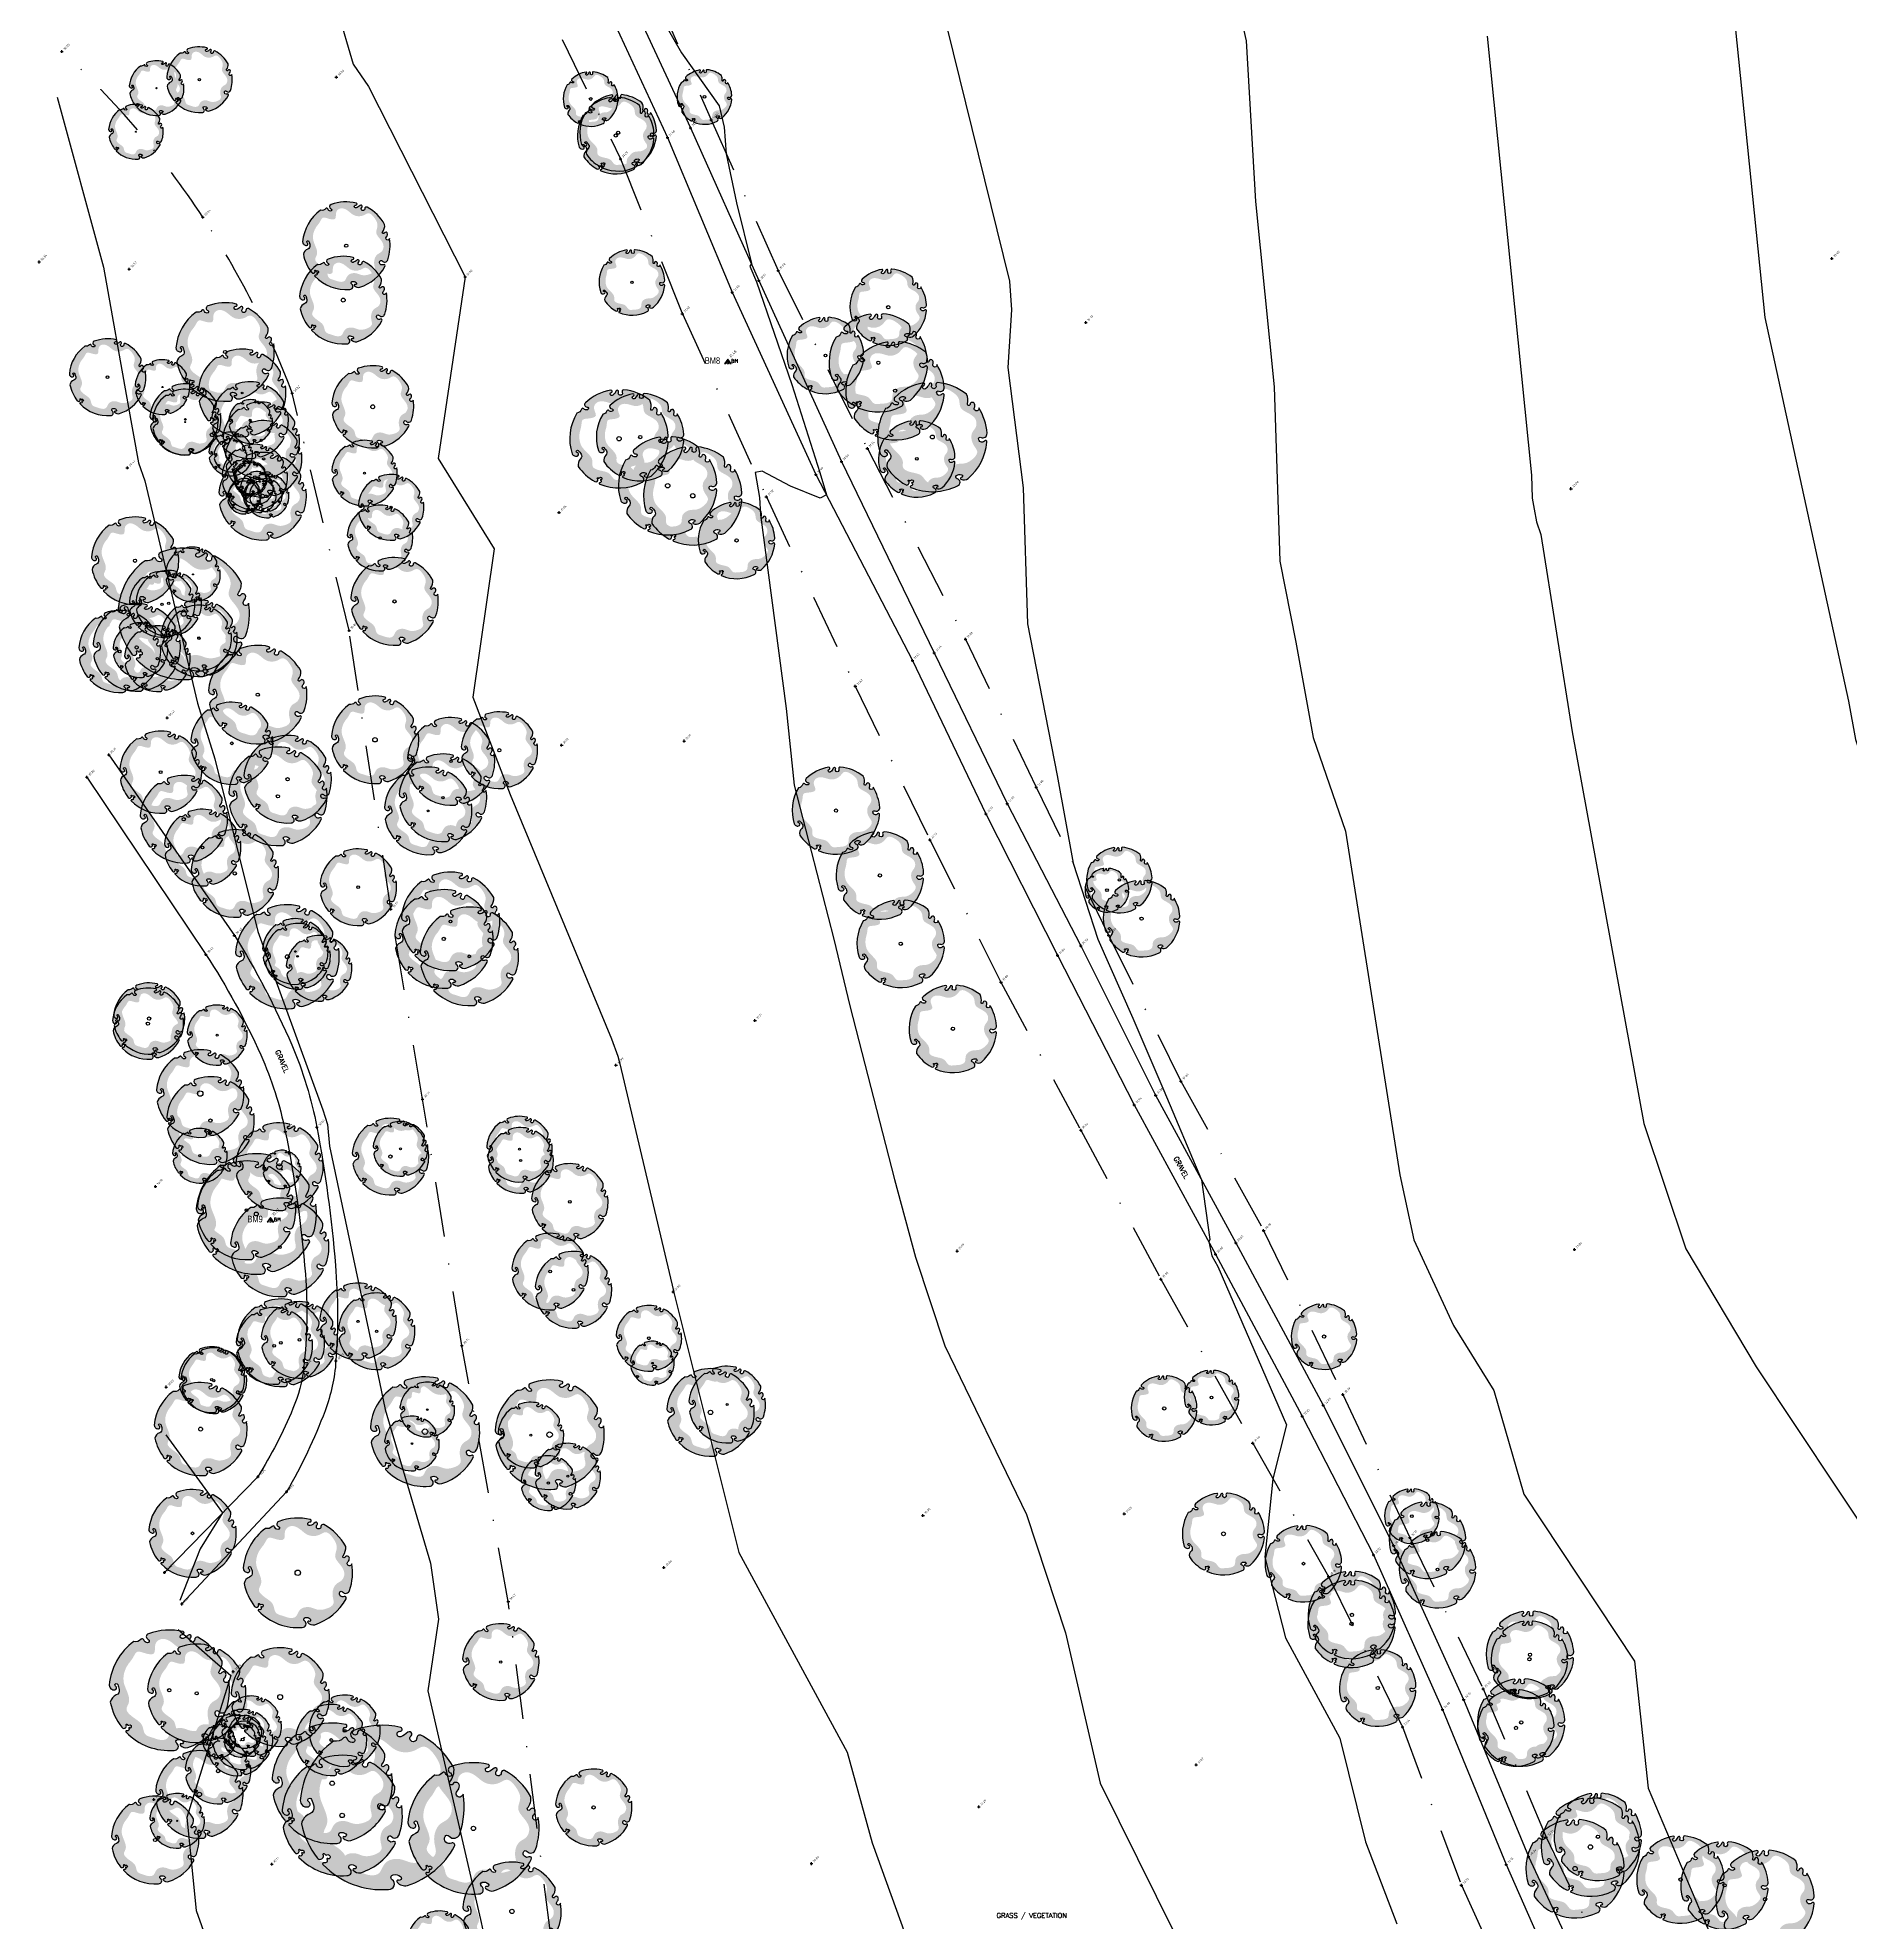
# Model space of a CAD drawing. Header units: metres. Extents: x 246075 to 247503, y 7418632 to 7419642.
# Drawn here: x 246499.4 to 246664.9, y 7419136.2 to 7419308.3 of the extents above; entities that cross this region are included whole.
import ezdxf
from ezdxf.enums import TextEntityAlignment as Align

# ---------------------------------------------------------------- set-up
doc = ezdxf.new("R2010")
doc.units = ezdxf.units.M
doc.linetypes.add('DASHDOT', pattern=[10, 5, -2.5, 0, -2.5])
for name, color, linetype in [('-TEXT', 7, 'Continuous'), ('017_NAIL-L', 8, 'Continuous'), ('104_EXISTING_SURFACE-L', 35, 'Continuous'), ('104_EXISTING_SURFACE-S', 35, 'Continuous'), ('201_SINGLE_TREE-H', 63, 'Continuous'), ('201_SINGLE_TREE-S', 96, 'Continuous'), ('203_GROUP_TREES', 116, 'DASHDOT'), ('203_GROUP_TREES-L', 116, 'DASHDOT'), ('203_GROUP_TREES-S', 116, 'DASHDOT'), ('405_EDGE_FORMATION', 33, 'Continuous'), ('405_EDGE_FORMATION-L', 33, 'Continuous'), ('405_EDGE_FORMATION-S', 33, 'Continuous'), ('EX-BENCHMARK', 7, 'Continuous'), ('EX-BENCHMARK_(SLS)', 8, 'Continuous'), ('Surface_Contours_Major', 4, 'Continuous'), ('Surface_Contours_Minor', 253, 'Continuous')]:
    doc.layers.add(name, color=color, linetype=linetype)
doc.styles.add('BOLD', font='ARIALN.TTF')
doc.styles.add('ISO2.5', font='isocp.shx', dxfattribs={"height": 2.5})
doc.styles.get("Standard").update_dxf_attribs({"font": 'SIMPLEX.shx'})

# ---------------------------------------------------------------- blocks, each defined once
blk = doc.blocks.new('BM')
at = {"color": 0, "linetype": 'Continuous', "lineweight": 13}
for p, q in [((0, 0), (-0.31, -0.44)), ((-0.19, -0.44), (0, 0)), ((0, 0), (-0.06, -0.44)), ((0, 0), (0.19, -0.44)), ((0.31, -0.44), (0, 0)), ((0, 0), (0.06, -0.44)), ((-0.31, -0.44), (-0.19, -0.44)), ((-0.06, -0.44), (0.06, -0.44)), ((0.19, -0.44), (0.31, -0.44)), ((0.47, -0.02), (0.38, -0.02)), ((0.38, -0.02), (0.38, -0.34)), ((0.47, -0.16), (0.38, -0.16)), ((0.38, -0.16), (0.39, -0.16)), ((0.38, -0.34), (0.47, -0.34)), ((0.38, -0.34), (0.39, -0.34)), ((0.52, -0.04), (0.47, -0.02)), ((0.47, -0.16), (0.52, -0.14)), ((0.52, -0.17), (0.47, -0.16)), ((0.47, -0.34), (0.52, -0.33)), ((0.54, -0.09), (0.52, -0.04)), ((0.52, -0.14), (0.54, -0.09)), ((0.55, -0.21), (0.52, -0.17)), ((0.52, -0.33), (0.55, -0.29)), ((0.56, -0.25), (0.55, -0.21)), ((0.55, -0.29), (0.56, -0.25)), ((0.67, -0.34), (0.67, -0.02)), ((0.67, -0.02), (0.78, -0.19)), ((0.78, -0.19), (0.89, -0.02)), ((0.89, -0.02), (0.89, -0.34))]:
    blk.add_line(p, q, dxfattribs=at)
blk = doc.blocks.new('201C')
at = {"layer": '201_SINGLE_TREE-H', "transparency": 33554534}
h = blk.add_hatch(color=256, dxfattribs=at)
h.paths.add_polyline_path([(-0.372, -0.334, 0.222926), (0.02, -0.5, 0.770799), (0.044, -0.442, -0.650302), (0.051, -0.412, -0.234737), (0.096, -0.425, -0.847312), (0.082, -0.447, 0.78443), (0.073, -0.458, 0.276934), (0.135, -0.481, 0.193599), (0.431, -0.254, 0.800435), (0.414, -0.234, -0.75216), (0.376, -0.192, -0.528914), (0.401, -0.191, 0.594112), (0.466, -0.18, 0.123805), (0.496, 0.062, -1.41759), (0.461, 0.081, 0.206906), (0.476, 0.113, 0.759729), (0.437, 0.125, -1.073307), (0.419, 0.139, 0.194379), (0.447, 0.223, 0.144612), (0.254, 0.43, 0.53339), (0.228, 0.413, -1.592592), (0.194, 0.429, 1.030038), (0.176, 0.451, -0.10361), (0.131, 0.426, -1.238487), (0.128, 0.459, 0.884725), (0.134, 0.482, 0.147549), (-0.155, 0.475, 0.71725), (-0.158, 0.429, -0.864032), (-0.165, 0.402, -0.310704), (-0.195, 0.427, 0.58143), (-0.217, 0.432, -0.281558), (-0.277, 0.416), (-0.278, 0.416, 0.217121), (-0.496, 0.063), (-0.496, 0.063, 0.440011), (-0.452, 0.021, 0.723973), (-0.444, 0.052, -1.384648), (-0.426, 0.066, -0.051107), (-0.415, 0.022, -0.361502), (-0.441, -0.021, 0.256822), (-0.494, -0.079, 0.116166), (-0.406, -0.291, 0.67803), (-0.368, -0.284, 0.170035), (-0.37, -0.274, -1.054701), (-0.36, -0.27, 0.431903), (-0.347, -0.275, -0.910728), (-0.333, -0.299, -0.42046), (-0.342, -0.298, 1.007885), (-0.348, -0.302, -0.766634), (-0.365, -0.322, 0.938602), (-0.372, -0.334)])
edge = h.paths.add_edge_path(flags=16)
edge.add_spline(control_points=[(-0.318, 0.247), (-0.303, 0.263), (-0.286, 0.289), (-0.256, 0.341), (-0.193, 0.315), (-0.092, 0.286), (-0.116, 0.394), (-0.036, 0.446), (0.039, 0.399), (0.103, 0.33), (0.196, 0.321), (0.278, 0.38), (0.344, 0.296), (0.379, 0.215), (0.33, 0.131), (0.392, 0.059), (0.438, -0.014), (0.405, -0.092), (0.346, -0.109), (0.31, -0.167), (0.306, -0.228), (0.329, -0.309), (0.241, -0.345), (0.165, -0.35), (0.103, -0.314), (0.046, -0.315), (0.005, -0.336), (-0.014, -0.368), (-0.033, -0.407), (-0.093, -0.415), (-0.146, -0.387), (-0.23, -0.366), (-0.225, -0.277), (-0.286, -0.229), (-0.334, -0.194), (-0.374, -0.141), (-0.328, -0.087), (-0.344, -0.001), (-0.387, 0.083), (-0.366, 0.18), (-0.336, 0.227), (-0.318, 0.247)], knot_values=[0, 0, 0, 0, 0.064972, 0.101243, 0.15652, 0.245586, 0.324463, 0.387907, 0.486094, 0.554514, 0.671826, 0.728629, 0.823661, 0.919885, 0.989953, 1.075257, 1.171704, 1.23593, 1.293575, 1.346478, 1.426142, 1.479146, 1.570817, 1.644481, 1.712561, 1.774901, 1.807, 1.846291, 1.885582, 1.928182, 2.007036, 2.074591, 2.151638, 2.226455, 2.293426, 2.340744, 2.397548, 2.47317, 2.587294, 2.673595, 2.754259, 2.754259, 2.754259, 2.754259], degree=3, periodic=0)
at = {"layer": '201_SINGLE_TREE-S'}
blk.add_lwpolyline([(-0.372, -0.334, 0.222926), (0.02, -0.5, 0.770799), (0.044, -0.442, -0.650302), (0.051, -0.412, -0.234737), (0.096, -0.425, -0.847312), (0.082, -0.447, 0.78443), (0.073, -0.458, 0.276934), (0.135, -0.481, 0.193599), (0.431, -0.254, 0.800435), (0.414, -0.234, -0.75216), (0.376, -0.192, -0.528914), (0.401, -0.191, 0.594112), (0.466, -0.18, 0.123805), (0.496, 0.062, -1.41759), (0.461, 0.081, 0.206906), (0.476, 0.113, 0.759729), (0.437, 0.125, -1.073307), (0.419, 0.139, 0.194379), (0.447, 0.223, 0.144612), (0.254, 0.43, 0.53339), (0.228, 0.413, -1.592592), (0.194, 0.429, 1.030038), (0.176, 0.451, -0.10361), (0.131, 0.426, -1.238487), (0.128, 0.459, 0.884725), (0.134, 0.482, 0.147549), (-0.155, 0.475, 0.71725), (-0.158, 0.429, -0.864032), (-0.165, 0.402, -0.310704), (-0.195, 0.427, 0.58143), (-0.217, 0.432, -0.281558), (-0.277, 0.416), (-0.278, 0.416, 0.217121), (-0.496, 0.063), (-0.496, 0.063, 0.440011), (-0.452, 0.021, 0.723973), (-0.444, 0.052, -1.384648), (-0.426, 0.066, -0.051107), (-0.415, 0.022, -0.361502), (-0.441, -0.021, 0.256822), (-0.494, -0.079, 0.116166), (-0.406, -0.291, 0.67803), (-0.368, -0.284, 0.170035), (-0.37, -0.274, -1.054701), (-0.36, -0.27, 0.431903), (-0.347, -0.275, -0.910728), (-0.333, -0.299, -0.42046), (-0.342, -0.298, 1.007885), (-0.348, -0.302, -0.766634), (-0.365, -0.322, 0.938602), (-0.372, -0.334)], format="xyb", dxfattribs=at)
blk = doc.blocks.new('201T')
at = {"layer": '201_SINGLE_TREE-S'}
blk.add_circle((0, 0), 0.5, dxfattribs=at)
blk = doc.blocks.new('CROSS')
at = {"color": 0, "linetype": 'Continuous'}
for p, q in [((-0.5, 0), (0.5, 0)), ((0, -0.5), (0, 0.5))]:
    blk.add_line(p, q, dxfattribs=at)
blk = doc.blocks.new('GR')
at = {"layer": '-TEXT'}
blk.add_text('GRAVEL', height=0.45, dxfattribs=at).set_placement((0.04, -0.22), align=Align.CENTER)

msp = doc.modelspace()

# ---------------------------------------------------------------- linework, layer by layer
at = {"layer": '203_GROUP_TREES'}
for p, q in [((246551.72, 7419321.58), (246560.86, 7419300.81)), ((246542.83, 7419317.22), (246552.59, 7419297.26)), ((246560.86, 7419300.81), (246566.97, 7419287.06)), ((246552.59, 7419297.26), (246558.23, 7419283.12)), ((246566.97, 7419287.06), (246575.12, 7419270.81)), ((246558.23, 7419283.12), (246565.9, 7419266.39)), ((246527.8, 7419254.19), (246522.61, 7419275.86)), ((246575.12, 7419270.81), (246584.07, 7419253.39)), ((246565.9, 7419266.39), (246574.02, 7419249.1)), ((246531.61, 7419228.74), (246527.8, 7419254.19)), ((246584.07, 7419253.39), (246590.53, 7419239.88)), ((246574.02, 7419249.1), (246580.83, 7419235.08)), ((246590.53, 7419239.88), (246597.13, 7419226.36)), ((246580.83, 7419235.08), (246587.32, 7419222.08)), ((246534.51, 7419211.41), (246531.61, 7419228.74)), ((246597.13, 7419226.36), (246603.75, 7419213.04)), ((246587.32, 7419222.08), (246594.61, 7419208.57)), ((246603.75, 7419213.04), (246611.3, 7419199.4)), ((246538.09, 7419188.89), (246534.51, 7419211.41)), ((246594.61, 7419208.57), (246601.92, 7419194.96)), ((246611.3, 7419199.4), (246618.54, 7419184.42)), ((246601.92, 7419194.96), (246610.3, 7419179.98)), ((246542.34, 7419165.52), (246538.09, 7419188.89)), ((246618.54, 7419184.42), (246624.65, 7419171.38)), ((246610.3, 7419179.98), (246617.23, 7419167.8)), ((246624.65, 7419171.38), (246631.34, 7419157.55)), ((246617.23, 7419167.8), (246623.97, 7419154.09)), ((246546.25, 7419134.77), (246542.34, 7419165.52)), ((246631.34, 7419157.55), (246637.1, 7419144.01)), ((246623.97, 7419154.09), (246629.35, 7419139.61)), ((246637.1, 7419144.01), (246643.8, 7419129.86)), ((246629.35, 7419139.61), (246635.62, 7419125.84))]:
    msp.add_line(p, q, dxfattribs=at)
msp.add_lwpolyline([(246522.61, 7419275.86, 0.027794), (246518.98, 7419284.12, 0.027794), (246514.45, 7419291.93, 0.030638), (246508.49, 7419299.9, 0.030638), (246501.59, 7419307.07)], format="xyb", dxfattribs=at)
at = {"layer": '405_EDGE_FORMATION'}
for p, q in [((246547.45, 7419319.55), (246556.88, 7419299.2)), ((246549.48, 7419320.54), (246558.97, 7419300.1)), ((246558.97, 7419300.1), (246565.22, 7419286.14)), ((246556.88, 7419299.2), (246562.78, 7419285.07)), ((246562.78, 7419285.07), (246570.42, 7419268.43)), ((246565.22, 7419286.14), (246572.76, 7419269.63)), ((246572.76, 7419269.63), (246581.22, 7419252.16)), ((246570.42, 7419268.43), (246579.23, 7419251.45)), ((246581.22, 7419252.16), (246587.88, 7419238.38)), ((246579.23, 7419251.45), (246585.94, 7419237.46)), ((246505.87, 7419242.83), (246517.33, 7419226.35)), ((246503.87, 7419240.79), (246514.73, 7419224.61)), ((246587.88, 7419238.38), (246594.6, 7419225.41)), ((246585.94, 7419237.46), (246592.48, 7419224.53)), ((246592.48, 7419224.53), (246599.49, 7419210.88)), ((246594.6, 7419225.41), (246601.44, 7419211.77)), ((246599.49, 7419210.88), (246606.9, 7419197.24)), ((246601.44, 7419211.77), (246608.76, 7419198.28)), ((246606.9, 7419197.24), (246614.81, 7419182.44)), ((246608.76, 7419198.28), (246616.74, 7419183.45)), ((246616.74, 7419183.45), (246623.17, 7419170.64)), ((246614.81, 7419182.44), (246621.32, 7419169.78)), ((246519.47, 7419176.91), (246510.94, 7419168.18)), ((246522.1, 7419175.55), (246512.53, 7419165.3)), ((246621.32, 7419169.78), (246627.63, 7419155.66)), ((246623.17, 7419170.64), (246629.56, 7419156.59)), ((246627.63, 7419155.66), (246633.45, 7419141.51)), ((246629.56, 7419156.59), (246635.49, 7419142.23)), ((246635.49, 7419142.23), (246641.87, 7419128.58)), ((246633.45, 7419141.51), (246639.72, 7419127.29))]:
    msp.add_line(p, q, dxfattribs=at)
for points in [[(246517.33, 7419226.35, -0.038239), (246522.57, 7419216.35, -0.05501), (246524.86, 7419208.84, -0.026268), (246526.56, 7419196.22, -0.038339), (246526.6, 7419187.49, -0.072349), (246525.61, 7419182.94, -0.041067), (246522.1, 7419175.55)], [(246514.73, 7419224.61, -0.038692), (246519.74, 7419215.43, -0.055329), (246521.98, 7419208.45, -0.030708), (246523.81, 7419195.41, -0.047587), (246523.66, 7419186.9, -0.071392), (246522.68, 7419183.14, -0.039372), (246519.47, 7419176.91)]]:
    msp.add_lwpolyline(points, format="xyb", dxfattribs=at)
at = {"layer": 'Surface_Contours_Major'}
for points, elevation in [([(246577.23, 7419330.17), (246588.1, 7419286.09), (246588.29, 7419283.46), (246587.96, 7419278.22), (246589.34, 7419267.23), (246589.74, 7419254.8), (246592.45, 7419240.95), (246593.9, 7419232.96), (246596.17, 7419226), (246599.36, 7419218.79), (246602.2, 7419212.19), (246605.64, 7419204.03), (246606.39, 7419198.59), (246606.29, 7419198.38), (246606.57, 7419197.08), (246607.12, 7419196.12), (246613.38, 7419181.66), (246612.15, 7419176.74), (246611.42, 7419169.58), (246613.29, 7419162.2), (246618.26, 7419153.04), (246620.61, 7419143.58), (246623.45, 7419136.08)], 32), ([(246526.75, 7419310.78), (246528.18, 7419305.9), (246529.59, 7419303.87), (246538.41, 7419286.49), (246535.93, 7419269.9), (246541.05, 7419261.64), (246539.11, 7419248.09), (246542.52, 7419239.22), (246551.77, 7419216.89), (246552.35, 7419215.33), (246552.53, 7419214.61), (246557.42, 7419193.88), (246557.44, 7419193.8), (246557.46, 7419193.74), (246563.4, 7419170), (246573.27, 7419151.78), (246575.56, 7419143.48), (246581.99, 7419125.7)], 31), ([(246631.71, 7419308.46), (246635.74, 7419268.38), (246635.81, 7419266.26), (246636, 7419265.27), (246636.21, 7419264.11), (246636.61, 7419262.97), (246639.46, 7419244.94), (246646.02, 7419209.16), (246649.86, 7419197.74), (246656.27, 7419186.96), (246670.99, 7419164.79)], 33), ([(246511.07, 7419180.76), (246516.26, 7419173.62), (246514.22, 7419170.35), (246512.35, 7419165.62)], 30), ([(246512.2, 7419162.98), (246517.02, 7419158.78), (246513, 7419145.79), (246513.83, 7419137.3), (246518.22, 7419124.97)], 30)]:
    msp.add_lwpolyline(points, dxfattribs=dict(at, elevation=elevation))
at = {"layer": 'Surface_Contours_Minor'}
for points, elevation in [([(246626.01, 7419472.82), (246627.4, 7419468.27), (246625.54, 7419448.58), (246629.46, 7419433.59), (246634.86, 7419422.99), (246638.04, 7419423.13), (246639.86, 7419419.4), (246639.61, 7419419.03), (246639.08, 7419418.57), (246635.25, 7419415.5), (246638.98, 7419408.81), (246646.66, 7419379.74), (246650.89, 7419364.65), (246653.42, 7419323.54), (246654, 7419312.66), (246657.07, 7419282.77), (246664.71, 7419247.73), (246665.35, 7419244.25), (246680.92, 7419198), (246688.89, 7419184.6), (246699.55, 7419160.4), (246704.5, 7419147.76), (246712.12, 7419111.49)], 33.5), ([(246603.7, 7419334.34), (246609.7, 7419308.02), (246610.56, 7419293.37), (246612.26, 7419276.43), (246612.77, 7419260.53), (246614.23, 7419253.11), (246615.81, 7419244.41), (246618.77, 7419235.86), (246623.73, 7419204.48), (246625.01, 7419198.56), (246628.63, 7419190.74), (246632.32, 7419184.79), (246635.04, 7419175.34), (246645.17, 7419160.08), (246646.42, 7419148.47), (246651.42, 7419136.62), (246654.19, 7419130.47)], 32.5), ([(246554.51, 7419313.32), (246558.16, 7419306.93), (246561.58, 7419302.1), (246562.06, 7419300.16), (246562.24, 7419297.71), (246563.18, 7419293.23), (246564.53, 7419287.69), (246564.38, 7419287.46), (246564.99, 7419286.04), (246568.22, 7419276.66), (246570.78, 7419268.62), (246571.38, 7419266.57), (246570.82, 7419266.28), (246568.09, 7419267.38), (246565.51, 7419268.75), (246564.87, 7419268.63), (246565.27, 7419266.35), (246565.35, 7419264.75), (246567.71, 7419247.08), (246568.44, 7419240.06), (246572.05, 7419226.01), (246573.52, 7419219.93), (246577.59, 7419204.07), (246579.52, 7419196.98), (246582.2, 7419188.88), (246589.64, 7419173.46), (246593.2, 7419162.68), (246596.39, 7419148.93), (246606.6, 7419128.31)], 31.5), ([(246501.14, 7419302.89), (246505.37, 7419287.37), (246507.61, 7419274.9), (246508.58, 7419269.5), (246509.17, 7419267.86), (246513.97, 7419247.54), (246515.56, 7419242.48), (246519.48, 7419226.71), (246525.4, 7419210.42), (246525.83, 7419209.09), (246526.01, 7419207.11), (246530.1, 7419187.91), (246531.11, 7419183.06), (246535.24, 7419169.04), (246535.98, 7419163.9), (246534.99, 7419157.37), (246539.8, 7419136.48), (246540.01, 7419135.51)], 30.5)]:
    msp.add_lwpolyline(points, dxfattribs=dict(at, elevation=elevation))

# ---------------------------------------------------------------- block references
at = {"layer": '-TEXT'}
for p, rotation in [((246521.67, 7419214.89), 293.5734089777528), ((246603.76, 7419205.18), 298.5133268151205)]:
    msp.add_blockref('GR', p, dxfattribs=dict(at, rotation=rotation))
at = {"layer": '104_EXISTING_SURFACE-S', "xscale": 0.25, "yscale": 0.25, "zscale": 0.25}
for p in [(246526.64, 7419304.71), (246499.5, 7419287.84), (246663.18, 7419288.16), (246507.72, 7419287.19), (246538.41, 7419286.49), (246595.07, 7419282.32), (246507.56, 7419269.04), (246639.36, 7419267.14), (246546.97, 7419264.96), (246511.2, 7419246.21), (246547.21, 7419243.72), (246558.4, 7419244.1), (246564.86, 7419218.58), (246552.17, 7419214.5), (246510.12, 7419203.43), (246583.32, 7419197.53), (246639.68, 7419197.66), (246557.4, 7419193.8), (246511.11, 7419185.11), (246580.2, 7419173.39), (246598.58, 7419173.52), (246556.55, 7419168.63), (246517.23, 7419159.12), (246605.14, 7419150.62), (246509.98, 7419147.45), (246585.3, 7419146.78), (246520.75, 7419141.54), (246570.01, 7419141.59)]:
    msp.add_blockref('CROSS', p, dxfattribs=at)
at = {"layer": '201_SINGLE_TREE-S'}
for name, p, xscale, yscale, zscale, rotation in [('201C', (246514.14, 7419304.48), 6, 6, 6, 2.3), ('201C', (246510.23, 7419303.71), 5, 5, 5, 2.3), ('201C', (246549.86, 7419302.72), 4.999, 4.999, 4.999, 25), ('201C', (246560.25, 7419302.91), 4.999, 4.999, 4.999, 25), ('201T', (246510.23, 7419303.71), 0.1, 0.1, 0.1, 2.3), ('201T', (246514.14, 7419304.48), 0.2, 0.2, 0.2, 2.3), ('201C', (246552.15, 7419299.39), 6.999, 6.999, 6.999, 25), ('201C', (246552.37, 7419299.64), 6.999, 6.999, 6.999, 25), ('201C', (246508.34, 7419299.73), 5, 5, 5, 2.3), ('201T', (246549.86, 7419302.72), 0.249, 0.249, 0.249, 25), ('201T', (246560.25, 7419302.91), 0.249, 0.249, 0.249, 25), ('201T', (246508.34, 7419299.73), 0.1, 0.1, 0.1, 2.3), ('201T', (246552.15, 7419299.39), 0.299, 0.299, 0.299, 25), ('201T', (246552.37, 7419299.64), 0.299, 0.299, 0.299, 25), ('201C', (246527.55, 7419289.33), 8, 8, 8, 2.3), ('201C', (246553.63, 7419285.98), 5.999, 5.999, 5.999, 25), ('201C', (246527.27, 7419284.36), 8, 8, 8, 2.3), ('201T', (246527.55, 7419289.33), 0.3, 0.3, 0.3, 2.3), ('201C', (246577.03, 7419283.71), 6.999, 6.999, 6.999, 25), ('201T', (246527.27, 7419284.36), 0.35, 0.35, 0.35, 2.3), ('201T', (246553.63, 7419285.98), 0.199, 0.199, 0.199, 25), ('201C', (246576.12, 7419278.64), 8.999, 8.999, 8.999, 25), ('201C', (246516.48, 7419279.62), 9, 9, 9, 2.3), ('201C', (246571.29, 7419279.31), 6.999, 6.999, 6.999, 25), ('201T', (246577.03, 7419283.71), 0.299, 0.299, 0.299, 25), ('201C', (246577.65, 7419276.09), 8.999, 8.999, 8.999, 25), ('201C', (246505.75, 7419277.32), 7, 7, 7, 2.3), ('201C', (246518.04, 7419275.88), 8, 8, 8, 2.3), ('201T', (246516.48, 7419279.62), 0.3, 0.3, 0.3, 2.3), ('201T', (246571.29, 7419279.31), 0.249, 0.249, 0.249, 25), ('201C', (246510.77, 7419276.42), 5, 5, 5, 2.3), ('201C', (246529.96, 7419274.62), 7.5, 7.5, 7.5, 2.3), ('201C', (246552.45, 7419271.7), 8.999, 8.999, 8.999, 25), ('201C', (246581.06, 7419271.86), 9.999, 9.999, 9.999, 25), ('201T', (246576.12, 7419278.64), 0.299, 0.299, 0.299, 25), ('201T', (246505.75, 7419277.32), 0.25, 0.25, 0.25, 2.3), ('201C', (246512.86, 7419273.46), 6.5, 6.5, 6.5, 2.3), ('201C', (246512.84, 7419273.22), 6, 6, 6, 2.3), ('201T', (246510.77, 7419276.42), 0.1, 0.1, 0.1, 2.3), ('201C', (246518.77, 7419273.4), 7, 7, 7, 2.3), ('201T', (246518.04, 7419275.88), 0.15, 0.15, 0.15, 2.3), ('201C', (246554.38, 7419271.85), 7.999, 7.999, 7.999, 25), ('201T', (246577.65, 7419276.09), 0.299, 0.299, 0.299, 25), ('201C', (246519.78, 7419271.55), 7, 7, 7, 2.3), ('201C', (246518.82, 7419273.27), 4, 4, 4, 2.3), ('201T', (246529.96, 7419274.62), 0.35, 0.35, 0.35, 2.3), ('201C', (246579.63, 7419269.86), 6.999, 6.999, 6.999, 25), ('201T', (246512.86, 7419273.46), 0.15, 0.15, 0.15, 2.3), ('201T', (246512.84, 7419273.22), 0.1, 0.1, 0.1, 2.3), ('201C', (246520, 7419269.86), 7, 7, 7, 2.3), ('201T', (246518.77, 7419273.4), 0.15, 0.15, 0.15, 2.3), ('201T', (246518.82, 7419273.27), 0.15, 0.15, 0.15, 2.3), ('201C', (246556.89, 7419267.41), 8.999, 8.999, 8.999, 25), ('201C', (246559.18, 7419266.49), 8.999, 8.999, 8.999, 25), ('201C', (246517, 7419270.31), 4, 4, 4, 2.3), ('201C', (246516.97, 7419270.19), 3, 3, 3, 2.3), ('201C', (246519.19, 7419268.19), 6, 6, 6, 2.3), ('201T', (246519.78, 7419271.55), 0.2, 0.2, 0.2, 2.3), ('201C', (246529.21, 7419268.56), 6, 6, 6, 2.3), ('201T', (246552.45, 7419271.7), 0.399, 0.399, 0.399, 25), ('201T', (246554.38, 7419271.85), 0.299, 0.299, 0.299, 25), ('201T', (246581.06, 7419271.86), 0.349, 0.349, 0.349, 25), ('201C', (246519.91, 7419266.45), 8, 8, 8, 2.3), ('201T', (246516.97, 7419270.19), 0.1, 0.1, 0.1, 2.3), ('201T', (246517, 7419270.31), 0.1, 0.1, 0.1, 2.3), ('201C', (246518.79, 7419268.16), 3, 3, 3, 2.3), ('201C', (246518.82, 7419268), 3, 3, 3, 2.3), ('201T', (246520, 7419269.86), 0.2, 0.2, 0.2, 2.3), ('201T', (246579.63, 7419269.86), 0.249, 0.249, 0.249, 25), ('201C', (246518.19, 7419266.34), 3, 3, 3, 2.3), ('201C', (246518.29, 7419266.57), 3, 3, 3, 2.3), ('201C', (246519.38, 7419267.21), 3, 3, 3, 2.3), ('201C', (246519.65, 7419266.47), 3, 3, 3, 2.3), ('201C', (246520.32, 7419266.48), 4, 4, 4, 2.3), ('201C', (246520.21, 7419266.54), 3, 3, 3, 2.3), ('201T', (246518.79, 7419268.16), 0.1, 0.1, 0.1, 2.3), ('201T', (246518.82, 7419268), 0.1, 0.1, 0.1, 2.3), ('201T', (246519.19, 7419268.19), 0.25, 0.25, 0.25, 2.3), ('201C', (246531.64, 7419265.43), 6, 6, 6, 2.3), ('201T', (246529.21, 7419268.56), 0.2, 0.2, 0.2, 2.3), ('201T', (246556.89, 7419267.41), 0.399, 0.399, 0.399, 25), ('201T', (246518.19, 7419266.34), 0.05, 0.05, 0.05, 2.3), ('201T', (246518.29, 7419266.57), 0.05, 0.05, 0.05, 2.3), ('201T', (246519.38, 7419267.21), 0.05, 0.05, 0.05, 2.3), ('201T', (246519.65, 7419266.47), 0.05, 0.05, 0.05, 2.3), ('201T', (246519.91, 7419266.45), 0.35, 0.35, 0.35, 2.3), ('201T', (246520.21, 7419266.54), 0.05, 0.05, 0.05, 2.3), ('201T', (246520.32, 7419266.48), 0.1, 0.1, 0.1, 2.3), ('201C', (246530.62, 7419262.64), 6, 6, 6, 2.3), ('201T', (246531.64, 7419265.43), 0.2, 0.2, 0.2, 2.3), ('201C', (246563.18, 7419262.42), 6.999, 6.999, 6.999, 25), ('201T', (246559.18, 7419266.49), 0.399, 0.399, 0.399, 25), ('201C', (246508.26, 7419260.56), 8, 8, 8, 2.3), ('201T', (246530.62, 7419262.64), 0.2, 0.2, 0.2, 2.3), ('201T', (246563.18, 7419262.42), 0.299, 0.299, 0.299, 25), ('201C', (246512.71, 7419255.71), 12, 12, 12, 2.3), ('201T', (246508.26, 7419260.56), 0.3, 0.3, 0.3, 2.3), ('201C', (246513.55, 7419259.31), 5, 5, 5, 2.3), ('201C', (246531.95, 7419256.85), 8, 8, 8, 2.3), ('201C', (246510.73, 7419256.58), 6, 6, 6, 2.3), ('201C', (246511.34, 7419256.67), 6, 6, 6, 2.3), ('201T', (246513.55, 7419259.31), 0.1, 0.1, 0.1, 2.3), ('201C', (246514.1, 7419253.48), 7, 7, 7, 2.3), ('201T', (246531.95, 7419256.85), 0.3, 0.3, 0.3, 2.3), ('201C', (246506.86, 7419252.28), 7.5, 7.5, 7.5, 2.3), ('201C', (246508.41, 7419252.65), 8, 8, 8, 2.3), ('201T', (246510.73, 7419256.58), 0.2, 0.2, 0.2, 2.3), ('201C', (246514.08, 7419253.5), 6, 6, 6, 2.3), ('201T', (246511.34, 7419256.67), 0.2, 0.2, 0.2, 2.3), ('201T', (246512.71, 7419255.71), 0.45, 0.45, 0.45, 2.3), ('201C', (246508.75, 7419252.4), 5, 5, 5, 2.3), ('201C', (246510.3, 7419251.62), 6, 6, 6, 2.3), ('201T', (246514.08, 7419253.5), 0.2, 0.2, 0.2, 2.3), ('201T', (246514.1, 7419253.48), 0.2, 0.2, 0.2, 2.3), ('201T', (246506.86, 7419252.28), 0.25, 0.25, 0.25, 2.3), ('201T', (246508.41, 7419252.65), 0.3, 0.3, 0.3, 2.3), ('201T', (246508.75, 7419252.4), 0.1, 0.1, 0.1, 2.3), ('201C', (246519.46, 7419248.33), 9, 9, 9, 2.3), ('201T', (246510.3, 7419251.62), 0.2, 0.2, 0.2, 2.3), ('201T', (246519.46, 7419248.33), 0.3, 0.3, 0.3, 2.3), ('201C', (246530.17, 7419244.21), 8, 8, 8, 2.3), ('201C', (246517.1, 7419243.89), 7.5, 7.5, 7.5, 2.3), ('201C', (246541.52, 7419243.26), 7, 7, 7, 2.3), ('201C', (246510.6, 7419241.25), 7.5, 7.5, 7.5, 2.3), ('201C', (246537.11, 7419242.24), 8, 8, 8, 2.3), ('201C', (246521.3, 7419239.05), 9, 9, 9, 2.3), ('201T', (246517.1, 7419243.89), 0.25, 0.25, 0.25, 2.3), ('201C', (246522.19, 7419240.61), 8, 8, 8, 2.3), ('201T', (246530.17, 7419244.21), 0.4, 0.4, 0.4, 2.3), ('201T', (246541.52, 7419243.26), 0.3, 0.3, 0.3, 2.3), ('201C', (246535.02, 7419237.72), 8, 8, 8, 2.3), ('201C', (246536.37, 7419238.92), 8, 8, 8, 2.3), ('201T', (246537.11, 7419242.24), 0.2, 0.2, 0.2, 2.3), ('201C', (246572.26, 7419237.75), 7.999, 7.999, 7.999, 25), ('201C', (246512.71, 7419236.96), 8, 8, 8, 2.3), ('201T', (246510.6, 7419241.25), 0.25, 0.25, 0.25, 2.3), ('201T', (246522.19, 7419240.61), 0.3, 0.3, 0.3, 2.3), ('201C', (246514.43, 7419234.37), 7, 7, 7, 2.3), ('201T', (246521.3, 7419239.05), 0.3, 0.3, 0.3, 2.3), ('201T', (246536.37, 7419238.92), 0.2, 0.2, 0.2, 2.3), ('201T', (246512.71, 7419236.96), 0.3, 0.3, 0.3, 2.3), ('201T', (246535.02, 7419237.72), 0.15, 0.15, 0.15, 2.3), ('201C', (246576.27, 7419231.83), 7.999, 7.999, 7.999, 25), ('201T', (246572.26, 7419237.75), 0.299, 0.299, 0.299, 25), ('201C', (246517.37, 7419232.01), 8, 8, 8, 2.3), ('201C', (246598.13, 7419231.41), 5.999, 5.999, 5.999, 25), ('201T', (246514.43, 7419234.37), 0.25, 0.25, 0.25, 2.3), ('201C', (246528.64, 7419230.75), 7, 7, 7, 2.3), ('201C', (246597, 7419230.48), 3.999, 3.999, 3.999, 25), ('201T', (246517.37, 7419232.01), 0.3, 0.3, 0.3, 2.3), ('201C', (246537.07, 7419227.63), 9, 9, 9, 2.3), ('201T', (246576.27, 7419231.83), 0.299, 0.299, 0.299, 25), ('201C', (246600.16, 7419227.88), 6.999, 6.999, 6.999, 25), ('201T', (246598.13, 7419231.41), 0.199, 0.199, 0.199, 25), ('201T', (246528.64, 7419230.75), 0.25, 0.25, 0.25, 2.3), ('201C', (246536.45, 7419226.03), 9, 9, 9, 2.3), ('201C', (246578.17, 7419225.59), 7.999, 7.999, 7.999, 25), ('201T', (246597, 7419230.48), 0.249, 0.249, 0.249, 25), ('201C', (246522.16, 7419224.4), 9.5, 9.5, 9.5, 2.3), ('201C', (246522.89, 7419224.88), 6, 6, 6, 2.3), ('201C', (246538.78, 7419224.44), 9, 9, 9, 2.3), ('201T', (246537.07, 7419227.63), 0.25, 0.25, 0.25, 2.3), ('201T', (246600.16, 7419227.88), 0.299, 0.299, 0.299, 25), ('201C', (246523.1, 7419224.44), 6, 6, 6, 2.3), ('201C', (246525.06, 7419223.35), 6, 6, 6, 2.3), ('201T', (246536.45, 7419226.03), 0.3, 0.3, 0.3, 2.3), ('201T', (246522.16, 7419224.4), 0.35, 0.35, 0.35, 2.3), ('201T', (246522.89, 7419224.88), 0.15, 0.15, 0.15, 2.3), ('201T', (246523.1, 7419224.44), 0.15, 0.15, 0.15, 2.3), ('201T', (246538.78, 7419224.44), 0.25, 0.25, 0.25, 2.3), ('201T', (246578.17, 7419225.59), 0.299, 0.299, 0.299, 25), ('201T', (246525.06, 7419223.35), 0.2, 0.2, 0.2, 2.3), ('201C', (246582.93, 7419217.82), 7.999, 7.999, 7.999, 25), ('201C', (246509.44, 7419218.29), 6.5, 6.5, 6.5, 2.3), ('201C', (246509.55, 7419218.76), 6.5, 6.5, 6.5, 2.3), ('201C', (246515.76, 7419217.24), 5.5, 5.5, 5.5, 2.3), ('201T', (246509.44, 7419218.29), 0.3, 0.3, 0.3, 2.3), ('201T', (246509.55, 7419218.76), 0.3, 0.3, 0.3, 2.3), ('201T', (246515.76, 7419217.24), 0.2, 0.2, 0.2, 2.3), ('201T', (246582.93, 7419217.82), 0.299, 0.299, 0.299, 25), ('201C', (246514.21, 7419211.91), 8, 8, 8, 2.3), ('201C', (246515.15, 7419209.44), 8, 8, 8, 2.3), ('201T', (246514.21, 7419211.91), 0.5, 0.5, 0.5, 2.3), ('201C', (246514.18, 7419206.23), 5, 5, 5, 2.3), ('201T', (246515.15, 7419209.44), 0.3, 0.3, 0.3, 2.3), ('201C', (246521.44, 7419205.23), 8, 8, 8, 2.3), ('201C', (246531.58, 7419206.15), 7, 7, 7, 2.3), ('201C', (246532.5, 7419206.86), 5, 5, 5, 2.3), ('201C', (246543.36, 7419206.83), 6, 6, 6, 2.3), ('201C', (246543.46, 7419205.8), 6, 6, 6, 2.3), ('201C', (246519.33, 7419200.91), 11, 11, 11, 2.3), ('201C', (246518.44, 7419201.25), 9, 9, 9, 2.3), ('201T', (246514.18, 7419206.23), 0.2, 0.2, 0.2, 2.3), ('201C', (246521.67, 7419204.98), 3.5, 3.5, 3.5, 2.3), ('201T', (246521.44, 7419205.23), 0.5, 0.5, 0.5, 2.3), ('201T', (246531.58, 7419206.15), 0.3, 0.3, 0.3, 2.3), ('201T', (246532.5, 7419206.86), 0.2, 0.2, 0.2, 2.3), ('201T', (246543.36, 7419206.83), 0.2, 0.2, 0.2, 2.3), ('201T', (246543.46, 7419205.8), 0.2, 0.2, 0.2, 2.3), ('201C', (246547.95, 7419202.01), 7, 7, 7, 2.3), ('201T', (246521.67, 7419204.98), 0.1, 0.1, 0.1, 2.3), ('201C', (246521.47, 7419197.87), 9, 9, 9, 2.3), ('201T', (246547.95, 7419202.01), 0.25, 0.25, 0.25, 2.3), ('201T', (246518.44, 7419201.25), 0.25, 0.25, 0.25, 2.3), ('201T', (246519.33, 7419200.91), 0.35, 0.35, 0.35, 2.3), ('201C', (246546.15, 7419195.65), 7, 7, 7, 2.3), ('201T', (246521.47, 7419197.87), 0.25, 0.25, 0.25, 2.3), ('201C', (246548.29, 7419193.99), 7, 7, 7, 2.3), ('201T', (246546.15, 7419195.65), 0.25, 0.25, 0.25, 2.3), ('201C', (246521.57, 7419189.15), 8, 8, 8, 2.3), ('201C', (246528.62, 7419191.1), 7, 7, 7, 2.3), ('201C', (246530.32, 7419190.2), 7, 7, 7, 2.3), ('201T', (246548.29, 7419193.99), 0.25, 0.25, 0.25, 2.3), ('201C', (246616.82, 7419189.72), 5.999, 5.999, 5.999, 25), ('201C', (246520.97, 7419188.87), 7, 7, 7, 2.3), ('201C', (246523.27, 7419189.41), 7, 7, 7, 2.3), ('201C', (246555.17, 7419189.56), 6, 6, 6, 2.3), ('201T', (246528.62, 7419191.1), 0.2, 0.2, 0.2, 2.3), ('201T', (246530.32, 7419190.2), 0.2, 0.2, 0.2, 2.3), ('201T', (246616.82, 7419189.72), 0.299, 0.299, 0.299, 25), ('201C', (246515.26, 7419185.79), 6, 6, 6, 2.3), ('201C', (246515.46, 7419185.7), 6, 6, 6, 2.3), ('201T', (246520.97, 7419188.87), 0.25, 0.25, 0.25, 2.3), ('201T', (246521.57, 7419189.15), 0.25, 0.25, 0.25, 2.3), ('201T', (246523.27, 7419189.41), 0.25, 0.25, 0.25, 2.3), ('201C', (246555.5, 7419187.29), 4, 4, 4, 2.3), ('201T', (246555.17, 7419189.56), 0.25, 0.25, 0.25, 2.3), ('201T', (246555.5, 7419187.29), 0.15, 0.15, 0.15, 2.3), ('201C', (246560.8, 7419182.79), 8, 8, 8, 2.3), ('201C', (246562.32, 7419183.51), 7, 7, 7, 2.3), ('201C', (246602.22, 7419183.16), 5.999, 5.999, 5.999, 25), ('201C', (246606.55, 7419184.15), 4.999, 4.999, 4.999, 25), ('201C', (246514.25, 7419181.27), 8.5, 8.5, 8.5, 2.3), ('201T', (246515.26, 7419185.79), 0.2, 0.2, 0.2, 2.3), ('201T', (246515.46, 7419185.7), 0.2, 0.2, 0.2, 2.3), ('201C', (246534.73, 7419181.04), 10, 10, 10, 2.3), ('201C', (246534.94, 7419183.05), 5, 5, 5, 2.3), ('201C', (246546.11, 7419180.76), 10, 10, 10, 2.3), ('201T', (246534.94, 7419183.05), 0.15, 0.15, 0.15, 2.3), ('201C', (246544.4, 7419180.72), 6, 6, 6, 2.3), ('201T', (246560.8, 7419182.79), 0.4, 0.4, 0.4, 2.3), ('201T', (246562.32, 7419183.51), 0.2, 0.2, 0.2, 2.3), ('201T', (246602.22, 7419183.16), 0.299, 0.299, 0.299, 25), ('201T', (246606.55, 7419184.15), 0.249, 0.249, 0.249, 25), ('201T', (246514.25, 7419181.27), 0.35, 0.35, 0.35, 2.3), ('201C', (246533.54, 7419179.95), 5, 5, 5, 2.3), ('201T', (246534.73, 7419181.04), 0.5, 0.5, 0.5, 2.3), ('201T', (246533.54, 7419179.95), 0.15, 0.15, 0.15, 2.3), ('201T', (246544.4, 7419180.72), 0.2, 0.2, 0.2, 2.3), ('201C', (246547.77, 7419176.97), 6, 6, 6, 2.3), ('201T', (246546.11, 7419180.76), 0.5, 0.5, 0.5, 2.3), ('201C', (246546, 7419176.34), 5, 5, 5, 2.3), ('201T', (246546, 7419176.34), 0.2, 0.2, 0.2, 2.3), ('201T', (246547.77, 7419176.97), 0.2, 0.2, 0.2, 2.3), ('201C', (246607.63, 7419171.7), 7.499, 7.499, 7.499, 25), ('201C', (246624.84, 7419173.32), 4.999, 4.999, 4.999, 25), ('201C', (246513.51, 7419171.75), 8, 8, 8, 2.3), ('201C', (246626.26, 7419171.13), 6.999, 6.999, 6.999, 25), ('201C', (246523.12, 7419168.15), 10, 10, 10, 2.3), ('201C', (246614.93, 7419168.98), 6.999, 6.999, 6.999, 25), ('201C', (246627.18, 7419168.44), 6.999, 6.999, 6.999, 25), ('201T', (246624.84, 7419173.32), 0.249, 0.249, 0.249, 25), ('201T', (246513.51, 7419171.75), 0.25, 0.25, 0.25, 2.3), ('201T', (246607.63, 7419171.7), 0.349, 0.349, 0.349, 25), ('201T', (246626.26, 7419171.13), 0.249, 0.249, 0.249, 25), ('201C', (246619.36, 7419164.3), 7.999, 7.999, 7.999, 25), ('201T', (246523.12, 7419168.15), 0.5, 0.5, 0.5, 2.3), ('201C', (246619.33, 7419163.49), 7.999, 7.999, 7.999, 25), ('201T', (246614.93, 7419168.98), 0.249, 0.249, 0.249, 25), ('201T', (246627.18, 7419168.44), 0.249, 0.249, 0.249, 25), ('201C', (246635.62, 7419160.66), 7.999, 7.999, 7.999, 25), ('201T', (246619.36, 7419164.3), 0.299, 0.299, 0.299, 25), ('201C', (246635.57, 7419160.26), 6.999, 6.999, 6.999, 25), ('201C', (246511.39, 7419157.42), 11, 11, 11, 2.3), ('201C', (246541.65, 7419160), 7, 7, 7, 2.3), ('201C', (246621.72, 7419157.63), 6.999, 6.999, 6.999, 25), ('201T', (246619.33, 7419163.49), 0.299, 0.299, 0.299, 25), ('201C', (246513.89, 7419157.14), 9, 9, 9, 2.3), ('201C', (246521.51, 7419156.8), 9, 9, 9, 2.3), ('201T', (246635.62, 7419160.66), 0.299, 0.299, 0.299, 25), ('201T', (246541.65, 7419160), 0.2, 0.2, 0.2, 2.3), ('201C', (246634.82, 7419154.49), 7.999, 7.999, 7.999, 25), ('201T', (246635.57, 7419160.26), 0.299, 0.299, 0.299, 25), ('201T', (246511.39, 7419157.42), 0.3, 0.3, 0.3, 2.3), ('201T', (246513.89, 7419157.14), 0.3, 0.3, 0.3, 2.3), ('201T', (246621.72, 7419157.63), 0.299, 0.299, 0.299, 25), ('201C', (246634.34, 7419153.99), 6.999, 6.999, 6.999, 25), ('201C', (246518.09, 7419152.93), 5.5, 5.5, 5.5, 2.3), ('201C', (246518.88, 7419154.15), 5.5, 5.5, 5.5, 2.3), ('201T', (246521.51, 7419156.8), 0.45, 0.45, 0.45, 2.3), ('201C', (246526.17, 7419152.88), 6.5, 6.5, 6.5, 2.3), ('201C', (246527.4, 7419153.72), 6.5, 6.5, 6.5, 2.3), ('201C', (246515.94, 7419152.78), 3, 3, 3, 2.3), ('201C', (246517.61, 7419152.37), 5.5, 5.5, 5.5, 2.3), ('201C', (246517.9, 7419152.82), 3, 3, 3, 2.3), ('201C', (246518.23, 7419153.1), 3, 3, 3, 2.3), ('201C', (246518.33, 7419153.63), 3, 3, 3, 2.3), ('201T', (246518.88, 7419154.15), 0.25, 0.25, 0.25, 2.3), ('201C', (246526.26, 7419148.93), 11, 11, 11, 2.3), ('201C', (246530.81, 7419146.72), 15, 15, 15, 2.3), ('201T', (246527.4, 7419153.72), 0.25, 0.25, 0.25, 2.3), ('201T', (246634.34, 7419153.99), 0.299, 0.299, 0.299, 25), ('201T', (246634.82, 7419154.49), 0.299, 0.299, 0.299, 25), ('201C', (246514.13, 7419147.91), 8, 8, 8, 2.3), ('201C', (246515.84, 7419150.04), 6, 6, 6, 2.3), ('201T', (246515.94, 7419152.78), 0.05, 0.05, 0.05, 2.3), ('201T', (246517.61, 7419152.37), 0.25, 0.25, 0.25, 2.3), ('201T', (246517.9, 7419152.82), 0.05, 0.05, 0.05, 2.3), ('201T', (246518.09, 7419152.93), 0.25, 0.25, 0.25, 2.3), ('201T', (246518.23, 7419153.1), 0.05, 0.05, 0.05, 2.3), ('201T', (246518.33, 7419153.63), 0.05, 0.05, 0.05, 2.3), ('201T', (246526.17, 7419152.88), 0.25, 0.25, 0.25, 2.3), ('201C', (246527.17, 7419145.99), 11, 11, 11, 2.3), ('201C', (246539.15, 7419144.81), 12, 12, 12, 2.3), ('201C', (246550.13, 7419146.72), 7, 7, 7, 2.3), ('201T', (246515.84, 7419150.04), 0.3, 0.3, 0.3, 2.3), ('201T', (246526.26, 7419148.93), 0.4, 0.4, 0.4, 2.3), ('201C', (246641.14, 7419143.11), 8.999, 8.999, 8.999, 25), ('201C', (246641.82, 7419144.04), 7.999, 7.999, 7.999, 25), ('201C', (246510.09, 7419143.75), 8, 8, 8, 2.3), ('201C', (246512.1, 7419145.5), 5, 5, 5, 2.3), ('201T', (246514.13, 7419147.91), 0.4, 0.4, 0.4, 2.3), ('201T', (246530.81, 7419146.72), 0.5, 0.5, 0.5, 2.3), ('201T', (246550.13, 7419146.72), 0.3, 0.3, 0.3, 2.3), ('201C', (246639.74, 7419141.14), 8.999, 8.999, 8.999, 25), ('201T', (246512.1, 7419145.5), 0.1, 0.1, 0.1, 2.3), ('201T', (246527.17, 7419145.99), 0.4, 0.4, 0.4, 2.3), ('201C', (246649.36, 7419140.14), 7.999, 7.999, 7.999, 25), ('201T', (246510.09, 7419143.75), 0.3, 0.3, 0.3, 2.3), ('201T', (246539.15, 7419144.81), 0.4, 0.4, 0.4, 2.3), ('201T', (246641.14, 7419143.11), 0.399, 0.399, 0.399, 25), ('201T', (246641.82, 7419144.04), 0.299, 0.299, 0.299, 25), ('201C', (246653.38, 7419139.61), 7.999, 7.999, 7.999, 25), ('201C', (246657.08, 7419138.34), 8.999, 8.999, 8.999, 25), ('201C', (246542.67, 7419137.23), 9, 9, 9, 2.3), ('201T', (246639.74, 7419141.14), 0.399, 0.399, 0.399, 25), ('201T', (246649.36, 7419140.14), 0.299, 0.299, 0.299, 25), ('201T', (246653.38, 7419139.61), 0.299, 0.299, 0.299, 25), ('201T', (246657.08, 7419138.34), 0.299, 0.299, 0.299, 25), ('201C', (246536.08, 7419134.27), 6, 6, 6, 2.3), ('201T', (246542.67, 7419137.23), 0.4, 0.4, 0.4, 2.3)]:
    msp.add_blockref(name, p, dxfattribs=dict(at, xscale=xscale, yscale=yscale, zscale=zscale, rotation=rotation))
at = {"layer": '203_GROUP_TREES-S', "xscale": 0.25, "yscale": 0.25, "zscale": 0.25}
for p in [(246501.59, 7419307.07), (246560.86, 7419300.81), (246552.59, 7419297.26), (246514.45, 7419291.93), (246566.97, 7419287.06), (246558.23, 7419283.12), (246522.61, 7419275.86), (246575.12, 7419270.81), (246565.9, 7419266.39), (246527.8, 7419254.19), (246584.07, 7419253.39), (246574.02, 7419249.1), (246590.53, 7419239.88), (246580.83, 7419235.08), (246531.61, 7419228.74), (246597.13, 7419226.36), (246587.32, 7419222.08), (246603.75, 7419213.04), (246534.51, 7419211.41), (246594.61, 7419208.57), (246611.3, 7419199.4), (246601.92, 7419194.96), (246538.09, 7419188.89), (246618.54, 7419184.42), (246610.3, 7419179.98), (246624.65, 7419171.38), (246617.23, 7419167.8), (246542.34, 7419165.52), (246631.34, 7419157.55), (246623.97, 7419154.09), (246637.1, 7419144.01), (246629.35, 7419139.61)]:
    msp.add_blockref('CROSS', p, dxfattribs=at)
at = {"layer": '405_EDGE_FORMATION-S', "xscale": 0.25, "yscale": 0.25, "zscale": 0.25}
for p in [(246558.97, 7419300.1), (246556.88, 7419299.2), (246565.22, 7419286.14), (246562.78, 7419285.07), (246572.76, 7419269.63), (246570.42, 7419268.43), (246581.22, 7419252.16), (246579.23, 7419251.45), (246505.87, 7419242.83), (246503.87, 7419240.79), (246587.88, 7419238.38), (246585.94, 7419237.46), (246517.33, 7419226.35), (246514.73, 7419224.61), (246592.48, 7419224.53), (246594.6, 7419225.41), (246599.49, 7419210.88), (246601.44, 7419211.77), (246524.86, 7419208.84), (246521.98, 7419208.45), (246606.9, 7419197.24), (246608.76, 7419198.28), (246523.66, 7419186.9), (246526.6, 7419187.49), (246616.74, 7419183.45), (246614.81, 7419182.44), (246519.47, 7419176.91), (246522.1, 7419175.55), (246621.32, 7419169.78), (246623.17, 7419170.64), (246510.94, 7419168.18), (246512.53, 7419165.3), (246627.63, 7419155.66), (246629.56, 7419156.59), (246633.45, 7419141.51), (246635.49, 7419142.23)]:
    msp.add_blockref('CROSS', p, dxfattribs=at)
at = {"layer": 'EX-BENCHMARK_(SLS)'}
for p in [(246562.38, 7419278.98), (246520.62, 7419200.59)]:
    msp.add_blockref('BM', p, dxfattribs=at)

# ---------------------------------------------------------------- texts
at = {"layer": '-TEXT'}
msp.add_text('GRASS / VEGETATION', height=0.45, dxfattribs=at).set_placement((246590.13, 7419136.63), align=Align.CENTER)
at = {"layer": '017_NAIL-L', "style": 'ISO2.5'}
for s, p in [('31.48', (246562.54, 7419279.15)), ('30.27', (246520.79, 7419200.76))]:
    msp.add_text(s, height=0.25, rotation=45, dxfattribs=at).set_placement(p, align=Align.MIDDLE_LEFT)
at = {"layer": '104_EXISTING_SURFACE-L', "style": 'ISO2.5'}
for s, p in [('30.96', (246526.81, 7419304.88)), ('30.34', (246499.67, 7419288)), ('33.65', (246663.35, 7419288.33)), ('30.57', (246507.89, 7419287.36)), ('31.00', (246538.57, 7419286.65)), ('32.13', (246595.24, 7419282.48)), ('30.47', (246507.73, 7419269.21)), ('33.08', (246639.52, 7419267.31)), ('31.06', (246547.14, 7419265.13)), ('30.43', (246511.37, 7419246.38)), ('31.10', (246547.38, 7419243.89)), ('31.31', (246558.56, 7419244.26)), ('31.31', (246565.02, 7419218.75)), ('30.99', (246552.34, 7419214.66)), ('30.10', (246510.29, 7419203.6)), ('31.59', (246583.48, 7419197.7)), ('32.84', (246639.84, 7419197.82)), ('31.00', (246557.56, 7419193.97)), ('30.03', (246511.28, 7419185.28)), ('31.35', (246580.37, 7419173.56)), ('31.65', (246598.75, 7419173.69)), ('30.86', (246556.72, 7419168.79)), ('30.00', (246517.4, 7419159.29)), ('31.67', (246605.31, 7419150.79)), ('29.93', (246510.15, 7419147.61)), ('31.29', (246585.47, 7419146.95)), ('30.17', (246520.91, 7419141.71)), ('30.84', (246570.18, 7419141.76))]:
    msp.add_text(s, height=0.2, rotation=45, dxfattribs=at).set_placement(p, align=Align.MIDDLE_LEFT)
at = {"layer": '203_GROUP_TREES-L', "style": 'ISO2.5'}
for s, p in [('30.55', (246501.76, 7419307.24)), ('31.48', (246561.03, 7419300.98)), ('31.29', (246552.75, 7419297.43)), ('30.64', (246514.62, 7419292.1)), ('31.58', (246567.14, 7419287.23)), ('31.40', (246558.4, 7419283.29)), ('30.92', (246522.78, 7419276.02)), ('31.76', (246575.29, 7419270.98)), ('31.52', (246566.07, 7419266.56)), ('30.86', (246527.96, 7419254.36)), ('31.88', (246584.24, 7419253.56)), ('31.63', (246574.18, 7419249.26)), ('31.96', (246590.7, 7419240.04)), ('31.73', (246580.99, 7419235.25)), ('30.77', (246531.78, 7419228.9)), ('32.04', (246597.29, 7419226.53)), ('31.80', (246587.48, 7419222.25)), ('32.08', (246603.92, 7419213.21)), ('30.71', (246534.68, 7419211.58)), ('31.94', (246594.77, 7419208.74)), ('32.19', (246611.47, 7419199.57)), ('31.95', (246602.09, 7419195.13)), ('30.74', (246538.26, 7419189.06)), ('32.19', (246618.71, 7419184.59)), ('31.94', (246610.47, 7419180.15)), ('32.15', (246624.82, 7419171.55)), ('32.16', (246617.4, 7419167.97)), ('30.67', (246542.5, 7419165.69)), ('32.23', (246631.5, 7419157.72)), ('32.14', (246624.14, 7419154.26)), ('32.31', (246637.27, 7419144.18)), ('32.19', (246629.52, 7419139.78))]:
    msp.add_text(s, height=0.2, rotation=45, dxfattribs=at).set_placement(p, align=Align.MIDDLE_LEFT)
at = {"layer": '405_EDGE_FORMATION-L', "style": 'ISO2.5'}
for s, p in [('31.41', (246559.13, 7419300.27)), ('31.40', (246557.04, 7419299.37)), ('31.51', (246565.39, 7419286.31)), ('31.40', (246562.95, 7419285.24)), ('31.48', (246570.58, 7419268.6)), ('31.59', (246572.93, 7419269.79)), ('31.63', (246579.39, 7419251.62)), ('31.74', (246581.39, 7419252.33)), ('30.31', (246506.03, 7419243)), ('30.20', (246504.04, 7419240.96)), ('31.77', (246586.11, 7419237.63)), ('31.79', (246588.05, 7419238.55)), ('30.45', (246517.5, 7419226.51)), ('31.93', (246594.77, 7419225.57)), ('30.41', (246514.9, 7419224.78)), ('31.84', (246592.65, 7419224.69)), ('31.96', (246601.6, 7419211.94)), ('31.96', (246599.66, 7419211.05)), ('30.41', (246522.15, 7419208.62)), ('30.48', (246525.03, 7419209)), ('32.03', (246608.92, 7419198.45)), ('32.00', (246607.07, 7419197.41)), ('30.32', (246523.83, 7419187.07)), ('30.39', (246526.77, 7419187.66)), ('32.03', (246614.98, 7419182.6)), ('32.09', (246616.91, 7419183.61)), ('30.05', (246519.64, 7419177.07)), ('30.19', (246522.27, 7419175.72)), ('32.10', (246623.34, 7419170.8)), ('32.02', (246621.48, 7419169.95)), ('29.92', (246511.11, 7419168.35)), ('30.01', (246512.69, 7419165.46)), ('32.15', (246629.72, 7419156.76)), ('32.09', (246627.8, 7419155.83)), ('32.16', (246633.62, 7419141.68)), ('32.20', (246635.66, 7419142.4))]:
    msp.add_text(s, height=0.2, rotation=45, dxfattribs=at).set_placement(p, align=Align.MIDDLE_LEFT)
at = {"layer": 'EX-BENCHMARK', "color": 2, "style": 'BOLD'}
for s, p in [('BM8', (246560.98, 7419278.84)), ('BM9', (246519.22, 7419200.45))]:
    msp.add_text(s, height=0.595, dxfattribs=at).set_placement(p, align=Align.MIDDLE)

doc.saveas('drawing.dxf')
